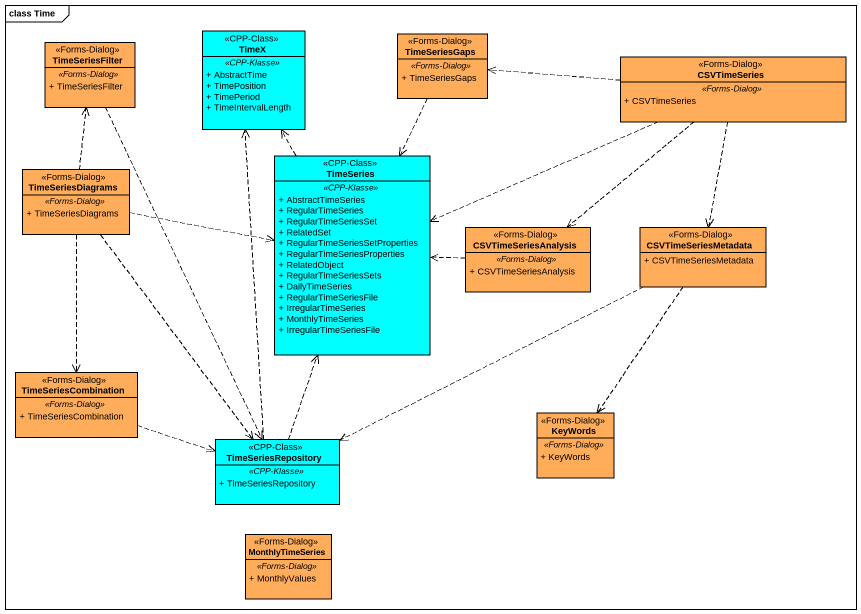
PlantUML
@startuml
mainframe class Time
hide circle
hide empty members
skinparam classAttributeIconSize 0
class TimeX <<CPP-Class>> #00FFFF {
  .. <<CPP-Klasse>> ..
  + AbstractTime
  + TimePosition
  + TimePeriod
  + TimeIntervalLength
}
class TimeSeriesGaps <<Forms-Dialog>> #FFAD5B {
  .. <<Forms-Dialog>> ..
  + TimeSeriesGaps
}
class TimeSeriesFilter <<Forms-Dialog>> #FFAD5B {
  .. <<Forms-Dialog>> ..
  + TimeSeriesFilter
}
class CSVTimeSeries <<Forms-Dialog>> #FFAD5B {
  .. <<Forms-Dialog>> ..
  + CSVTimeSeries
}
class TimeSeries <<CPP-Class>> #00FFFF {
  .. <<CPP-Klasse>> ..
  + AbstractTimeSeries
  + RegularTimeSeries
  + RegularTimeSeriesSet
  + RelatedSet
  + RegularTimeSeriesSetProperties
  + RegularTimeSeriesProperties
  + RelatedObject
  + RegularTimeSeriesSets
  + DailyTimeSeries
  + RegularTimeSeriesFile
  + IrregularTimeSeries
  + MonthlyTimeSeries
  + IrregularTimeSeriesFile
}
class TimeSeriesDiagrams <<Forms-Dialog>> #FFAD5B {
  .. <<Forms-Dialog>> ..
  + TimeSeriesDiagrams
}
class CSVTimeSeriesAnalysis <<Forms-Dialog>> #FFAD5B {
  .. <<Forms-Dialog>> ..
  + CSVTimeSeriesAnalysis
}
class CSVTimeSeriesMetadata <<Forms-Dialog>> #FFAD5B {
  + CSVTimeSeriesMetadata
}
class TimeSeriesCombination <<Forms-Dialog>> #FFAD5B {
  .. <<Forms-Dialog>> ..
  + TimeSeriesCombination
}
class KeyWords <<Forms-Dialog>> #FFAD5B {
  .. <<Forms-Dialog>> ..
  + KeyWords
}
class TimeSeriesRepository <<CPP-Class>> #00FFFF {
  .. <<CPP-Klasse>> ..
  + TimeSeriesRepository
}
class MonthlyTimeSeries <<Forms-Dialog>> #FFAD5B {
  .. <<Forms-Dialog>> ..
  + MonthlyValues
}
TimeSeriesGaps ..> TimeSeries
TimeSeriesFilter ..> TimeSeriesRepository
CSVTimeSeries .left.> TimeSeriesGaps
CSVTimeSeries .left.> TimeSeries
CSVTimeSeries ..> CSVTimeSeriesAnalysis
CSVTimeSeries ..> CSVTimeSeriesMetadata
TimeSeries .up.> TimeX
TimeSeriesDiagrams .up.> TimeSeriesFilter
TimeSeriesDiagrams .right.> TimeSeries
TimeSeriesDiagrams ..> TimeSeriesCombination
TimeSeriesDiagrams ..> TimeSeriesRepository
CSVTimeSeriesAnalysis .left.> TimeSeries
CSVTimeSeriesMetadata ..> KeyWords
CSVTimeSeriesMetadata .left.> TimeSeriesRepository
TimeSeriesCombination .right.> TimeSeriesRepository
TimeSeriesRepository .up.> TimeX
TimeSeriesRepository .up.> TimeSeries
@enduml
